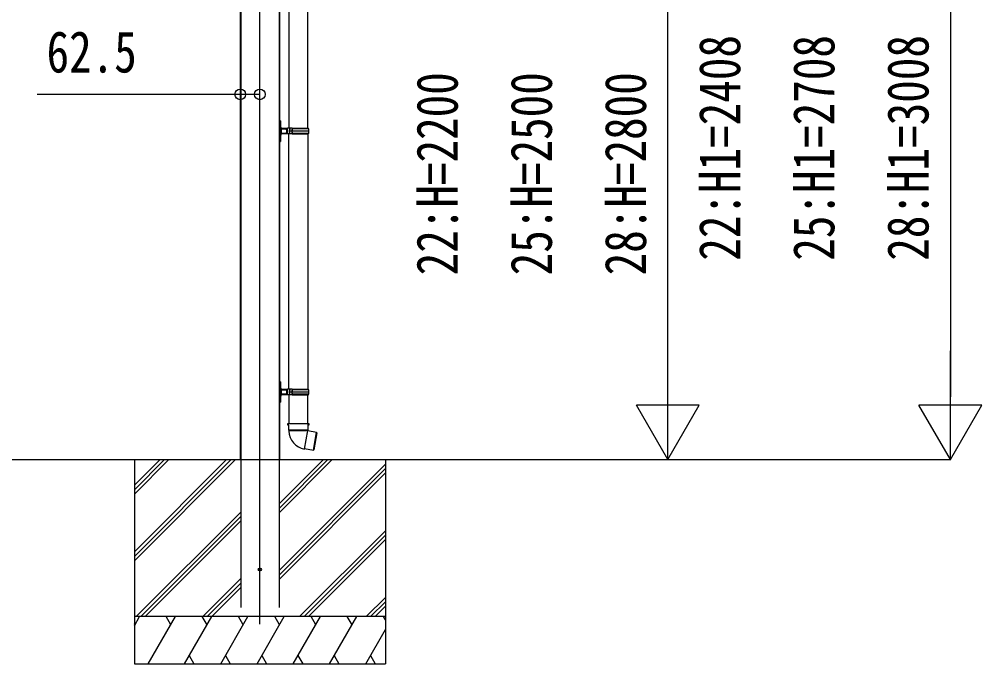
# Model space of a CAD drawing. Units: millimetres, scale not verified. Extents: x -16835 to 16820, y -11895 to 11880.
# Drawn here: x 1267 to 4334, y -5760 to -3708 of the extents above; entities that cross this region are included whole.
import ezdxf
from ezdxf.enums import TextEntityAlignment as Align

# ---------------------------------------------------------------- set-up
doc = ezdxf.new("R2010")
doc.units = ezdxf.units.MM
doc.header["$LTSCALE"] = 60
for name, color, linetype in [('0-3_YKK_12', 2, 'Continuous'), ('0-4_YKK_A1', 4, 'Continuous'), ('0-5_YKK_D', 6, 'Continuous')]:
    doc.layers.add(name, color=color, linetype=linetype)
doc.styles.add('ＭＳ ゴシック', font='')
doc.styles.get('ＭＳ ゴシック').set_extended_font_data('MS Gothic')

msp = doc.modelspace()

# ---------------------------------------------------------------- linework, layer by layer
at = {"layer": '0-3_YKK_12'}
msp.add_line((2033.64, -5633.66), (2033.64, -2842.17), dxfattribs=at)
at = {"layer": '0-4_YKK_A1'}
for p, q in [((1971.14, -2843.19), (1971.14, -5110)), ((1972.34, -2843.24), (1972.34, -5110)), ((1972.74, -2843.25), (1972.74, -5581.16)), ((2094.54, -2847.5), (2094.54, -5581.16)), ((2094.94, -2847.52), (2094.94, -5110)), ((2096.14, -2847.56), (2096.14, -5110)), ((2094.94, -2884.16), (2094.94, -5006.66)), ((2126.04, -3243), (2126.04, -4055.59)), ((2186.24, -4055.58), (2186.24, -3243)), ((2097.14, -4031.09), (2096.14, -4031.09)), ((2097.14, -4037.38), (2096.14, -4037.38)), ((2099.13, -4031.99), (2097.14, -4031.09)), ((2097.14, -4037.38), (2097.14, -4031.09)), ((2099.13, -4031.99), (2099.31, -4037.72)), ((2097.14, -4064.59), (2096.14, -4064.59)), ((2097.14, -4064.59), (2100.14, -4064.59)), ((2097.14, -4091.79), (2097.14, -4064.59)), ((2100.14, -4064.59), (2099.31, -4091.46)), ((2100.14, -4064.59), (2101.14, -4064.59)), ((2100.84, -4055.35), (2100.94, -4058.59)), ((2100.94, -4070.59), (2100.84, -4073.83)), ((2118.14, -4058.59), (2100.95, -4058.59)), ((2100.95, -4058.59), (2101.14, -4064.59)), ((2101.14, -4064.59), (2100.95, -4070.59)), ((2100.95, -4070.59), (2118.14, -4070.59)), ((2101.8, -4055.59), (2118.14, -4055.59)), ((2118.14, -4073.59), (2101.8, -4073.59)), ((2118.14, -4055.59), (2121.14, -4055.59)), ((2118.14, -4058.59), (2118.14, -4055.59)), ((2118.14, -4060.09), (2118.14, -4058.59)), ((2118.14, -4060.09), (2118.14, -4069.08)), ((2119.12, -4060.09), (2118.14, -4060.09)), ((2121.14, -4060.09), (2118.14, -4060.09)), ((2119.12, -4069.08), (2118.14, -4069.08)), ((2118.14, -4069.09), (2121.14, -4069.09)), ((2121.14, -4073.59), (2118.14, -4073.59)), ((2121.14, -4060.09), (2119.12, -4060.09)), ((2119.12, -4069.08), (2119.12, -4060.09)), ((2121.14, -4069.08), (2119.12, -4069.08)), ((2129.14, -4055.59), (2121.14, -4055.59)), ((2126.04, -4886.17), (2126.04, -4073.59)), ((2129.15, -4060.09), (2127.14, -4060.09)), ((2129.15, -4069.08), (2127.14, -4069.08)), ((2129.14, -4069.09), (2127.14, -4069.09)), ((2129.14, -4060.09), (2129.14, -4055.59)), ((2129.14, -4073.59), (2129.14, -4069.09)), ((2129.15, -4055.58), (2129.15, -4060.09)), ((2136.16, -4055.58), (2129.15, -4055.58)), ((2129.15, -4064.58), (2129.15, -4060.09)), ((2129.15, -4069.08), (2129.15, -4064.59)), ((2135.64, -4064.59), (2129.15, -4064.59)), ((2129.15, -4073.58), (2129.15, -4069.08)), ((2136.16, -4073.58), (2129.15, -4073.58)), ((2135.64, -4064.59), (2135.64, -4064.58)), ((2135.64, -4064.59), (2135.64, -4064.59)), ((2135.73, -4064.59), (2135.73, -4064.58)), ((2189.64, -4064.58), (2135.9, -4064.58)), ((2136.4, -4055.58), (2136.16, -4055.58)), ((2136.4, -4073.58), (2136.16, -4073.58)), ((2136.4, -4055.58), (2136.81, -4055.58)), ((2136.4, -4073.58), (2136.81, -4073.58)), ((2136.81, -4055.58), (2188.14, -4055.58)), ((2136.81, -4073.58), (2188.14, -4073.58)), ((2189.14, -4057.58), (2137.83, -4057.58)), ((2189.14, -4071.58), (2137.83, -4071.58)), ((2186.24, -4073.58), (2186.24, -4886.17)), ((2188.14, -4057.58), (2188.14, -4055.58)), ((2188.14, -4073.58), (2188.14, -4071.58)), ((2097.14, -4091.79), (2096.14, -4091.79)), ((2097.14, -4091.79), (2099.31, -4091.46)), ((2097.14, -4098.09), (2097.14, -4091.79)), ((2099.31, -4091.46), (2099.13, -4097.18)), ((2097.14, -4867.97), (2096.14, -4867.97)), ((2097.14, -4867.97), (2097.14, -4861.67)), ((2097.14, -4895.17), (2097.14, -4867.97)), ((2099.13, -4862.58), (2099.31, -4868.31)), ((2097.14, -4895.17), (2096.14, -4895.17)), ((2097.14, -4922.38), (2097.14, -4895.17)), ((2100.14, -4895.17), (2101.14, -4895.17)), ((2100.84, -4885.93), (2100.94, -4889.17)), ((2100.94, -4901.17), (2100.84, -4904.42)), ((2118.14, -4889.17), (2100.95, -4889.17)), ((2100.95, -4901.17), (2118.14, -4901.17)), ((2101.8, -4886.17), (2118.14, -4886.17)), ((2118.14, -4904.17), (2101.8, -4904.17)), ((2118.14, -4886.17), (2121.14, -4886.17)), ((2121.14, -4890.67), (2118.14, -4890.67)), ((2118.14, -4890.68), (2118.14, -4899.67)), ((2119.12, -4890.68), (2118.14, -4890.68)), ((2119.12, -4899.67), (2118.14, -4899.67)), ((2118.14, -4899.67), (2121.14, -4899.67)), ((2121.14, -4904.17), (2118.14, -4904.17)), ((2121.14, -4890.68), (2119.12, -4890.68)), ((2119.12, -4899.67), (2119.12, -4890.68)), ((2121.14, -4899.67), (2119.12, -4899.67)), ((2129.14, -4886.17), (2121.14, -4886.17)), ((2126.04, -4904.17), (2126.04, -4995.17)), ((2129.15, -4890.68), (2127.14, -4890.68)), ((2129.15, -4899.67), (2127.14, -4899.67)), ((2129.14, -4899.67), (2127.14, -4899.67)), ((2129.14, -4890.67), (2129.14, -4886.17)), ((2129.14, -4904.17), (2129.14, -4899.67)), ((2129.15, -4886.17), (2129.15, -4890.68)), ((2136.16, -4886.17), (2129.15, -4886.17)), ((2129.15, -4895.17), (2129.15, -4890.68)), ((2129.15, -4899.67), (2129.15, -4895.17)), ((2135.64, -4895.17), (2129.15, -4895.17)), ((2129.15, -4904.17), (2129.15, -4899.67)), ((2136.16, -4904.17), (2129.15, -4904.17)), ((2135.64, -4895.17), (2135.64, -4895.17)), ((2135.64, -4895.17), (2135.64, -4895.17)), ((2135.73, -4895.17), (2135.73, -4895.17)), ((2189.64, -4895.17), (2135.9, -4895.17)), ((2136.4, -4886.17), (2136.16, -4886.17)), ((2136.4, -4904.17), (2136.16, -4904.17)), ((2136.4, -4886.17), (2136.81, -4886.17)), ((2136.4, -4904.17), (2136.81, -4904.17)), ((2136.81, -4886.17), (2188.14, -4886.17)), ((2136.81, -4904.17), (2188.14, -4904.17)), ((2189.14, -4888.17), (2137.83, -4888.17)), ((2189.14, -4902.17), (2137.83, -4902.17)), ((2186.24, -4995.17), (2186.24, -4904.17)), ((2188.14, -4888.17), (2188.14, -4886.17)), ((2188.14, -4904.17), (2188.14, -4902.17)), ((2097.14, -4922.38), (2096.14, -4922.38)), ((2097.14, -4922.38), (2099.31, -4922.04)), ((2097.14, -4928.67), (2097.14, -4922.38)), ((2099.31, -4922.04), (2099.13, -4927.77)), ((2124.29, -4995.17), (2122.14, -4995.95)), ((2122.14, -4995.95), (2122.2, -4995.95)), ((2122.27, -4998.69), (2122.27, -4996.86)), ((2124.29, -4995.17), (2124.42, -4995.17)), ((2124.42, -4995.17), (2187.86, -4995.17)), ((2124.6, -4999.51), (2124.53, -4996.07)), ((2187.86, -4995.17), (2187.99, -4995.17)), ((2190.14, -4995.95), (2187.99, -4995.17)), ((2190, -4998.69), (2190, -4996.86)), ((2190.08, -4995.95), (2190.14, -4995.95)), ((2190.14, -4999.6), (2190.14, -4995.95)), ((2122.14, -4999.6), (2122.2, -4999.6)), ((2124.38, -5000.42), (2124.65, -5015.7)), ((2124.51, -5000.42), (2124.38, -5000.42)), ((2124.65, -5015.7), (2125.97, -5017.66)), ((2124.65, -5015.7), (2156.14, -5015.7)), ((2125.97, -5017.66), (2126.02, -5019.27)), ((2125.97, -5017.66), (2181.28, -5017.66)), ((2156.14, -5015.7), (2187.63, -5015.7)), ((2175.82, -5076.55), (2186.25, -5017.4)), ((2214.4, -5023.6), (2186.04, -5018.6)), ((2186.57, -5017.26), (2187.63, -5015.7)), ((2187.63, -5015.7), (2187.9, -5000.42)), ((2187.9, -5000.42), (2187.76, -5000.42)), ((2187.9, -5000.42), (2190.14, -4999.6)), ((2190.08, -4999.6), (2190.14, -4999.6)), ((2204.43, -5080.12), (2214.4, -5023.6)), ((2215.21, -5024.76), (2205.59, -5079.31)), ((2215.21, -5024.76), (2214.4, -5023.6)), ((2176.07, -5075.12), (2204.43, -5080.12)), ((2204.43, -5080.12), (2205.59, -5079.31)), ((-1903.9, -5110), (3594.5, -5110)), ((1633.64, -5110), (1633.64, -5760)), ((1633.64, -5403.98), (1927.62, -5110)), ((1633.64, -5418.12), (1941.76, -5110)), ((1633.64, -5432.26), (1955.9, -5110)), ((1633.64, -5191.84), (1715.48, -5110)), ((1633.64, -5205.99), (1729.63, -5110)), ((1633.64, -5220.13), (1743.77, -5110)), ((1971.14, -5110), (1971.44, -5110)), ((1971.44, -5110), (1972.04, -5110)), ((2094.54, -5279.73), (2264.27, -5110)), ((2094.54, -5265.59), (2250.13, -5110)), ((2094.54, -5251.45), (2235.99, -5110)), ((2433.64, -5110), (2433.64, -5760)), ((2094.54, -5463.58), (2433.64, -5124.48)), ((2094.54, -5477.72), (2433.64, -5138.62)), ((2094.54, -5491.86), (2433.64, -5152.76)), ((1639.75, -5610), (1972.74, -5277.01)), ((1653.89, -5610), (1972.74, -5291.15)), ((1668.03, -5610), (1972.74, -5305.3)), ((2160.25, -5610), (2433.64, -5336.61)), ((2174.39, -5610), (2433.64, -5350.75)), ((2188.53, -5610), (2433.64, -5364.89)), ((1851.88, -5610), (1972.74, -5489.14)), ((1866.02, -5610), (1972.74, -5503.28)), ((1880.16, -5610), (1972.74, -5517.43)), ((2372.38, -5610), (2433.64, -5548.74)), ((2386.52, -5610), (2433.64, -5562.88)), ((2400.66, -5610), (2433.64, -5577.03)), ((2433.64, -5610), (1633.64, -5610)), ((1633.64, -5638.94), (1650.35, -5610)), ((1678.18, -5760), (1764.79, -5610)), ((1749.78, -5635.98), (1734.78, -5610)), ((1793.65, -5760), (1880.26, -5610)), ((1865.26, -5635.98), (1850.25, -5610)), ((1909.12, -5760), (1995.73, -5610)), ((1980.73, -5635.98), (1965.72, -5610)), ((2024.59, -5760), (2111.2, -5610)), ((2096.2, -5635.98), (2081.2, -5610)), ((2140.06, -5760), (2226.67, -5610)), ((2211.67, -5635.98), (2196.67, -5610)), ((2255.53, -5760), (2342.14, -5610)), ((2327.14, -5635.98), (2312.14, -5610)), ((2433.64, -5620.45), (2427.61, -5610)), ((1635.35, -5635.98), (1633.64, -5633.02)), ((2371, -5760), (2433.64, -5651.52)), ((1808.65, -5734.02), (1823.65, -5760)), ((1924.12, -5734.02), (1939.12, -5760)), ((2039.59, -5734.02), (2054.59, -5760)), ((2155.06, -5734.02), (2170.06, -5760)), ((2270.53, -5734.02), (2285.53, -5760)), ((2386, -5734.02), (2401, -5760)), ((1633.64, -5760), (2433.64, -5760))]:
    msp.add_line(p, q, dxfattribs=at)
for points in [[(2097.14, -4064.59), (2097.14, -4037.38), (2099.31, -4037.72), (2100.14, -4064.59)], [(2118.14, -4073.59), (2118.14, -4070.59), (2118.14, -4069.09)], [(2129.14, -4073.59), (2121.14, -4073.59), (2121.14, -4055.59)], [(2129.14, -4060.09), (2127.14, -4060.09), (2127.14, -4069.09)], [(2135.9, -4064.58), (2135.73, -4064.58), (2135.64, -4064.58), (2129.15, -4064.58)], [(2136.16, -4055.58), (2135.77, -4060.05), (2135.64, -4064.58)], [(2096.14, -4098.09), (2097.14, -4098.09), (2099.13, -4097.18)], [(2099.13, -4862.58), (2097.14, -4861.67), (2096.14, -4861.67)], [(2097.14, -4867.97), (2099.31, -4868.31), (2100.14, -4895.17)], [(2097.14, -4895.17), (2100.14, -4895.17), (2099.31, -4922.04)], [(2100.95, -4889.17), (2101.14, -4895.17), (2100.95, -4901.17)], [(2118.14, -4890.67), (2118.14, -4889.17), (2118.14, -4886.17)], [(2118.14, -4904.17), (2118.14, -4901.17), (2118.14, -4899.67)], [(2129.14, -4904.17), (2121.14, -4904.17), (2121.14, -4886.17)], [(2129.14, -4890.67), (2127.14, -4890.67), (2127.14, -4899.67)], [(2135.9, -4895.17), (2135.73, -4895.17), (2135.64, -4895.17), (2129.15, -4895.17)], [(2136.16, -4886.17), (2135.78, -4890.63), (2135.64, -4895.17)], [(2096.14, -4928.67), (2097.14, -4928.67), (2099.13, -4927.77)], [(2122.14, -4995.95), (2122.14, -4999.6), (2124.38, -5000.42)], [(2122.2, -4995.95), (2123.65, -4995.44), (2124.42, -4995.17)], [(2124.53, -4996.07), (2123.65, -4996.38), (2122.27, -4996.86)], [(2122.27, -4998.69), (2123.69, -4999.19), (2124.6, -4999.51)], [(2187.68, -4999.51), (2187.71, -4997.77), (2187.74, -4996.07)], [(2187.68, -4999.51), (2188.58, -4999.19), (2190, -4998.69)], [(2190, -4996.86), (2188.63, -4996.38), (2187.74, -4996.07)], [(2187.86, -4995.17), (2188.63, -4995.44), (2190.08, -4995.95)], [(2124.51, -5000.42), (2123.69, -5000.13), (2122.2, -4999.6)], [(2186.55, -5017.25), (2186.46, -5017.29), (2186.25, -5017.4), (2186.22, -5017.41), (2185.93, -5017.5), (2184.2, -5017.62), (2181.28, -5017.66), (2178.53, -5017.75), (2174.88, -5017.85), (2170.58, -5017.95), (2166, -5018.04), (2161, -5018.14), (2156.01, -5018.22), (2150.88, -5018.31), (2146.04, -5018.4), (2141.36, -5018.5), (2137.22, -5018.59), (2133.5, -5018.7), (2130.53, -5018.81), (2128.2, -5018.93), (2126.73, -5019.07), (2126.06, -5019.22), (2126.02, -5019.27)], [(2190.08, -4999.6), (2188.58, -5000.13), (2187.76, -5000.42)], [(1972.04, -5110), (1972.34, -5110), (1972.64, -5110), (1972.74, -5110)]]:
    msp.add_lwpolyline(points, dxfattribs=at)
msp.add_circle((2033.64, -5460), 5, dxfattribs=at)
for centre, radius, start, end in [((2101.8, -4053.59), 2, 181.7624, 241.44015), ((2101.8, -4075.59), 2, 118.55985, 178.2376), ((2101.8, -4053.59), 2, 241.44015, 270), ((2101.8, -4075.59), 2, 90, 118.55985), ((2135.69, -4064.81), 0.226, 80.79578, 102.71983), ((2213.53, -4064.6), 77.89, 179.99307, 186.62466), ((2216.65, -4064.56), 80.75, 173.61461, 180.01355), ((2216.65, -4064.61), 80.75, 179.98461, 186.38348), ((2137.96, -4073.19), 1.61, 94.66451, 194.14319), ((2138.02, -4055.94), 1.66, 167.69464, 263.49512), ((2138.6, -4055.78), 1.81, 173.59328, 264.82407), ((2138.67, -4073.43), 1.86, 96.97139, 184.61125), ((2140.39, -4064.58), 49.25, 0, 8.17123), ((2140.39, -4064.59), 49.25, 351.83186, 0.00306), ((2101.8, -4884.17), 2, 181.7624, 241.44015), ((2101.8, -4906.17), 2, 118.55985, 178.2376), ((2101.8, -4884.17), 2, 241.44015, 270), ((2101.8, -4906.17), 2, 90, 118.55985), ((2135.69, -4895.39), 0.226, 80.79578, 102.71983), ((2213.53, -4895.18), 77.89, 179.99307, 186.62466), ((2216.65, -4895.15), 80.75, 173.61461, 180.01355), ((2216.65, -4895.19), 80.75, 179.98461, 186.38348), ((2138.02, -4886.52), 1.66, 167.69464, 263.49512), ((2137.97, -4903.77), 1.61, 94.66451, 194.14319), ((2138.6, -4886.37), 1.81, 173.59328, 264.82407), ((2138.67, -4904.02), 1.86, 96.97139, 184.61125), ((2140.39, -4895.17), 49.25, 0, 8.17123), ((2140.39, -4895.17), 49.25, 351.83186, 0.00306), ((2119.53, -4996.62), 2.75, 354.81691, 13.99327), ((2118.62, -4998.87), 3.66, 348.38866, 2.80116), ((2121.97, -4995.94), 2.56, 357.19737, 17.56812), ((2189.65, -4995.86), 1.93, 159.00896, 186.22555), ((2193.66, -4996.69), 3.66, 168.38866, 182.80116), ((2192.75, -4998.94), 2.75, 174.81691, 193.99327), ((2122.7, -4999.79), 1.92, 340.91849, 8.46572), ((2186.29, -5017.17), 60.3, 182.00147, 260), ((2190.18, -4999.73), 2.51, 174.83553, 195.78026)]:
    msp.add_arc(centre, radius, start, end, dxfattribs=at)
for centre, major_axis, ratio, start_param, end_param in [((2100.95, -4058.43), (1, 0.031), 0.162205, 3.1415927, 4.7026633), ((2100.95, -4070.75), (1, -0.031), 0.162205, 1.580522, 3.1415927), ((2101.05, -4061.59), (-0.1, 3), 0.333136, 6.2716543, 6.28138), ((2101.05, -4067.59), (0.1, 3), 0.333136, 3.143398, 3.1531236), ((2118.14, -4058.1), (3, 0), 0.162278, 4.712389, 6.2831853), ((2118.14, -4071.08), (3, 0), 0.162278, 6.2831853, 7.8539816), ((2100.95, -4889.01), (1, 0.031), 0.162205, 3.1415927, 4.7026633), ((2100.95, -4901.34), (1, -0.031), 0.162205, 1.580522, 3.1415927), ((2101.05, -4892.17), (-0.1, 3), 0.333136, 6.2716543, 6.28138), ((2101.05, -4898.17), (0.1, 3), 0.333136, 3.143398, 3.1531236), ((2118.14, -4888.69), (3, 0), 0.162278, 4.712389, 6.2831853), ((2118.14, -4901.66), (3, 0), 0.162278, 6.2831853, 7.8539816)]:
    msp.add_ellipse(centre, major_axis=major_axis, ratio=ratio, start_param=start_param, end_param=end_param, dxfattribs=at)
at = {"layer": '0-5_YKK_D'}
for p, q in [((4233.64, -2901.89), (4233.64, -4910)), ((3333.64, -4910), (3333.64, -3110)), ((1971.14, -3888.68), (1971.14, -3948.57)), ((2033.64, -3975.42), (2033.64, -3946.57)), ((3333.64, -5110), (3333.64, -4763.59)), ((4233.64, -5110), (4233.64, -4763.59)), ((3333.64, -5110), (3233.64, -4936.79)), ((3433.64, -4936.79), (3233.64, -4936.79)), ((3333.64, -5110), (3433.64, -4936.79)), ((4233.64, -5110), (4133.64, -4936.79)), ((4333.64, -4936.79), (4133.64, -4936.79)), ((4233.64, -5110), (4333.64, -4936.79)), ((3206.54, -5110), (3334.64, -5110)), ((3206.54, -5110), (4234.64, -5110))]:
    msp.add_line(p, q, dxfattribs=at)
msp.add_lwpolyline([(2033.64, -3947.57), (1971.14, -3947.57), (1323.94, -3947.57)], dxfattribs=at)
for centre in [(1971.14, -3947.57), (2033.64, -3947.57)]:
    msp.add_circle(centre, 17, dxfattribs=at)

# ---------------------------------------------------------------- texts
at = {"layer": '0-5_YKK_D', "style": 'ＭＳ ゴシック', "width": 0.8}
msp.add_text('62.5', height=132, dxfattribs=at).set_placement((1353.94, -3917.57), align=Align.BOTTOM_LEFT)
for s, p in [('22:H1=2408', (3603.64, -4477.15)), ('25:H1=2708', (3903.64, -4477.15)), ('28:H1=3008', (4203.64, -4477.15)), ('22:H=2200', (2703.64, -4523.6)), ('25:H=2500', (3003.64, -4523.6)), ('28:H=2800', (3303.64, -4523.6))]:
    msp.add_text(s, height=132, rotation=90, dxfattribs=at).set_placement(p, align=Align.BOTTOM_LEFT)

doc.saveas('drawing.dxf')
